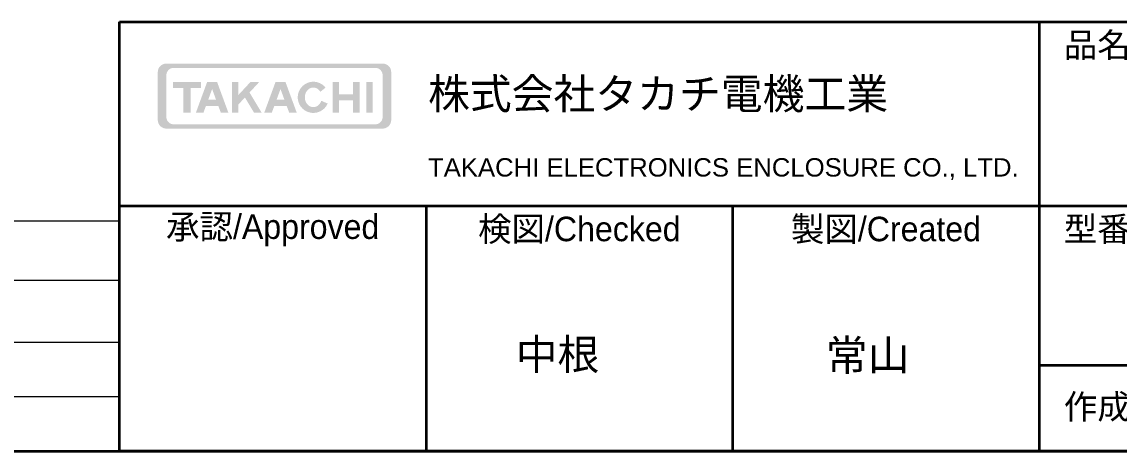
# Model space of a CAD drawing. Header units: millimetres. Extents: x 22 to 2802, y 12 to 434.
# Drawn here: x 324.8 to 459, y 12 to 64.5 of the extents above; entities that cross this region are included whole.
import ezdxf
from ezdxf.enums import TextEntityAlignment as Align

# ---------------------------------------------------------------- set-up
doc = ezdxf.new("R2010")
doc.units = ezdxf.units.MM
doc.header["$LTSCALE"] = 1.5
for name, color, linetype, lineweight in [('Border (ISO)', 7, 'Continuous', 35), ('Symbol (ISO)', 7, 'Continuous', 18), ('Title (ISO)', 7, 'Continuous', 35)]:
    doc.layers.add(name, color=color, linetype=linetype, lineweight=lineweight)
doc.layers.add('Hatch (ISO)', color=1, linetype='Continuous', lineweight=18, true_color=0xff0000)
doc.styles.add('textstyle100', font='')
doc.styles.add('textstyle101', font='')
doc.styles.add('textstyle102', font='')
doc.styles.add('textstyle103', font='')
doc.styles.add('textstyle104', font='')
doc.styles.add('textstyle109', font='')
doc.styles.add('textstyle110', font='')
doc.styles.add('textstyle85', font='')
doc.styles.add('textstyle86', font='')
doc.styles.add('textstyle87', font='')
doc.styles.add('textstyle88', font='')
doc.styles.add('textstyle89', font='')
doc.styles.add('textstyle90', font='')
doc.styles.add('textstyle92', font='')
doc.styles.add('textstyle93', font='')
doc.styles.add('textstyle95', font='')
doc.styles.add('textstyle96', font='')
doc.styles.add('textstyle97', font='')
doc.styles.add('textstyle98', font='')
doc.styles.add('textstyle99', font='')
doc.styles.get('textstyle100').set_extended_font_data('MS PGothic')
doc.styles.get('textstyle101').set_extended_font_data('MS PGothic')
doc.styles.get('textstyle102').set_extended_font_data('Arial')
doc.styles.get('textstyle103').set_extended_font_data('MS PGothic')
doc.styles.get('textstyle104').set_extended_font_data('MS PGothic')
doc.styles.get('textstyle109').set_extended_font_data('MS PGothic')
doc.styles.get('textstyle110').set_extended_font_data('MS PGothic')
doc.styles.get('textstyle85').set_extended_font_data('MS PGothic')
doc.styles.get('textstyle86').set_extended_font_data('MS PGothic')
doc.styles.get('textstyle87').set_extended_font_data('MS PGothic')
doc.styles.get('textstyle88').set_extended_font_data('MS PGothic')
doc.styles.get('textstyle89').set_extended_font_data('MS PGothic')
doc.styles.get('textstyle90').set_extended_font_data('MS PGothic')
doc.styles.get('textstyle92').set_extended_font_data('MS PGothic')
doc.styles.get('textstyle93').set_extended_font_data('MS PGothic')
doc.styles.get('textstyle95').set_extended_font_data('MS PGothic')
doc.styles.get('textstyle96').set_extended_font_data('MS PGothic')
doc.styles.get('textstyle97').set_extended_font_data('MS PGothic')
doc.styles.get('textstyle98').set_extended_font_data('MS PGothic')
doc.styles.get('textstyle99').set_extended_font_data('MS PGothic')

# ---------------------------------------------------------------- blocks, each defined once
blk = doc.blocks.new('図面枠 tk図枠')
at = {"layer": 'Border (ISO)'}
blk.add_line((14.50000000000001, 8.000000000000007), (405.4999999999999, 8.000000000000007), dxfattribs=at)
blk = doc.blocks.new('表題欄 tk表題欄')
at = {"layer": 'Hatch (ISO)'}
h = blk.add_hatch(color=256, dxfattribs=at)
edge = h.paths.add_edge_path(flags=0)
edge.add_arc((95.57537688673352, 236.2990653650367), 0.5958259999999996, 269.9999999999897, 360)
edge.add_line((96.17120288673352, 236.2990653650367), (96.17120288673348, 239.7107813650365))
edge.add_arc((95.5753768867335, 239.7107813650366), 0.5958259999999996, 0, 90.00000000000682)
edge.add_line((95.57537688673342, 240.3066073650366), (79.13710888673356, 240.3066073650366))
edge.add_arc((79.13710888673353, 239.7107813650366), 0.5958259999999996, 89.99999999999746, 180)
edge.add_line((78.54128288673353, 239.7107813650366), (78.54128288673331, 236.2990653650368))
edge.add_arc((79.13710888673332, 236.2990653650365), 0.5958259999999996, 180, 270.0000000000231)
edge.add_line((79.13710888673356, 235.7032393650365), (95.57537688673341, 235.7032393650367))
edge = h.paths.add_edge_path(flags=0)
edge.add_line((77.83935088673357, 239.9556413650366), (77.83935088673357, 236.0542053650368))
edge.add_arc((78.54128288673346, 236.0542053650367), 0.7019319999998935, 180, 270.0000000000087)
edge.add_line((78.54128288673355, 235.3522733650368), (96.17120288673352, 235.3522733650368))
edge.add_arc((96.17120288673351, 236.0542053650367), 0.7019319999998921, 270, 360)
edge.add_line((96.8731348867334, 236.0542053650367), (96.87313488673352, 239.9556413650366))
edge.add_arc((96.1712028867336, 239.9556413650367), 0.7019319999998921, 0, 90.00000000000874)
edge.add_line((96.17120288673348, 240.6575733650366), (78.54128288673357, 240.6575733650366))
edge.add_arc((78.54128288673357, 239.9556413650366), 0.7019319999999984, 90, 180)
for points in [[(79.07181288673355, 239.1476033650369), (79.07181288673355, 238.6578833650368), (79.92066088673353, 238.6578833650367), (79.92066088673353, 236.6581933650368), (80.50832488673355, 236.6581933650368), (80.50832488673353, 238.6578833650367), (81.35717288673354, 238.6578833650367), (81.35717288673355, 239.1476033650368)], [(85.68407849525303, 236.6581933650368), (84.9434673993943, 237.8918698287545), (84.41792288673358, 237.3246628822782), (84.41792288673358, 236.6581933650368), (83.89555488673355, 236.6581933650368), (83.89555488673355, 239.1476033650368), (84.41792288673358, 239.1476033650369), (84.41792288673358, 238.099397996884), (85.38913556809509, 239.1476033650368), (86.10696490847272, 239.1476033650369), (85.31925422435492, 238.2974470774499), (86.30334488673353, 236.6581933650368)], [(92.09142939614459, 239.1476033650369), (92.09142939614459, 236.6581933650368), (92.60971639614465, 236.6581933650368), (92.60971639614465, 237.6580383650368), (93.76872039614463, 237.6580383650368), (93.76872039614462, 236.6581933650368), (94.28700739614459, 236.6581933650368), (94.28700739614459, 239.1476033650368), (93.76872039614459, 239.1476033650369), (93.76872039614462, 238.1477583650367), (92.60971639614465, 238.1477583650367), (92.60971639614465, 239.1476033650369)], [(94.84202339614467, 239.1476033650369), (94.84202339614467, 236.6581933650368), (95.36439139614473, 236.6581933650368), (95.36439139614473, 239.1476033650368)]]:
    blk.add_hatch(color=256, dxfattribs=at).paths.add_polyline_path(points, flags=0)
h = blk.add_hatch(color=256, dxfattribs=at)
h.paths.add_polyline_path([(82.59020695886475, 237.7110913650368), (81.95242681460243, 237.7110913650368), (82.27131688673356, 238.5794973650367)], flags=0)
h.paths.add_polyline_path([(82.77903014574996, 237.1968853650368), (81.76360362771717, 237.1968853650368), (81.56578886050404, 236.6581933650368), (80.94907288673355, 236.6581933650368), (81.86321688673357, 239.1476033650368), (82.67941688673355, 239.1476033650369), (83.59356088673351, 236.6581933650368), (82.97684491296302, 236.6581933650368)], flags=0)
h = blk.add_hatch(color=256, dxfattribs=at)
h.paths.add_polyline_path([(87.52707281460246, 237.7110913650368), (88.16485295886469, 237.7110913650368), (87.84596288673359, 238.5794973650367)], flags=0)
h.paths.add_polyline_path([(87.14043486050403, 236.6581933650368), (87.3382496277172, 237.1968853650368), (88.35367614574989, 237.1968853650368), (88.55149091296302, 236.6581933650368), (89.16820688673343, 236.6581933650368), (88.25406288673352, 239.1476033650368), (87.43786288673353, 239.1476033650369), (86.52371888673358, 236.6581933650368)], flags=0)
h = blk.add_hatch(color=256, dxfattribs=at)
edge = h.paths.add_edge_path(flags=0)
edge.add_arc((90.52309888673334, 237.9028983650369), 1.273272000000011, 38.55054079078439, 336.5820184016556)
edge.add_line((91.69149139614449, 237.3968543650369), (91.17255542714857, 237.6216113977801))
edge.add_ellipse((90.52309888673352, 237.9028983650369), major_axis=(0, -0.7998759999999119), ratio=0.8673469387756529, start_angle=-231.4494592092036, end_angle=66.58201840165299, ccw=False)
edge.add_line((91.09381514418376, 238.3576891122095), (91.51887237036838, 238.6964075050431))
at = {"layer": 'Title (ISO)'}
for p, q in [((74.70882392282105, 244.052739026017), (255.7088239228211, 244.052739026017)), ((74.70882392282105, 209.052739026017), (74.70882392282105, 244.052739026017)), ((149.7088239228211, 244.052739026017), (149.7088239228211, 209.052739026017)), ((74.70882392282105, 229.052739026017), (230.7088239228211, 229.052739026017)), ((99.70882392282108, 229.052739026017), (99.70882392282108, 209.052739026017)), ((124.708823922821, 229.052739026017), (124.708823922821, 209.052739026017)), ((149.7088239228211, 216.052739026017), (230.7088239228211, 216.052739026017)), ((255.7088239228211, 209.052739026017), (74.70882392282105, 209.052739026017))]:
    blk.add_line(p, q, dxfattribs=at)
at = {"layer": 'Title (ISO)', "color": 1, "true_color": 0xff0000, "char_height": 2.000000029802322, "line_spacing_factor": 1.5}
for s, insert, attachment_point, style in [('\\fＭＳ Ｐゴシック|b0|i0;\\H2.0000;品名/Title', (151.708823922821, 242.052739026017), 4, 'textstyle85'), ('\\fＭＳ Ｐゴシック|b0|i0;\\H2.0000;承認/Approved', (87.20882392282108, 227.052739026017), 5, 'textstyle87'), ('\\fＭＳ Ｐゴシック|b0|i0;\\H2.0000;検図/Checked', (112.208823922821, 227.052739026017), 5, 'textstyle88'), ('\\fＭＳ Ｐゴシック|b0|i0;\\H2.0000;製図/Created', (137.2088239228211, 227.052739026017), 5, 'textstyle89'), ('\\fＭＳ Ｐゴシック|b0|i0;\\H2.0000;型番/Product number', (151.708823922821, 227.052739026017), 4, 'textstyle86'), ('\\fＭＳ Ｐゴシック|b0|i0;\\H2.0000;作成日/Date', (151.708823922821, 212.552739026017), 4, 'textstyle92')]:
    blk.add_mtext(s, dxfattribs=dict(at, insert=insert, attachment_point=attachment_point, style=style))
at = {"layer": 'Title (ISO)', "color": 7, "attachment_point": 4, "line_spacing_factor": 1.5}
for s, insert, char_height, style in [('株式会社タカチ電機工業', (99.87313488673345, 238.052739026017), 2.5, 'textstyle90'), ('\\fArial|b0|i0;\\H1.4986;TAKACHI ELECTRONICS ENCLOSURE CO., LTD.', (99.87313488673342, 232.052739026017), 1.49859994649887, 'textstyle93')]:
    blk.add_mtext(s, dxfattribs=dict(at, insert=insert, char_height=char_height, style=style))
at = {"layer": 'Title (ISO)', "color": 7}
for tag, height, style, p in [('<品名>', 2.5, 'textstyle95', (157.3679148268321, 236.9533071691007)), ('<Title>', 2.000000029802322, 'textstyle102', (157.2831758934115, 231.5513747636918)), ('<型番>', 3.000000119209289, 'textstyle96', (157.1633693475642, 221.4334207929761))]:
    blk.add_attdef(tag, text='', height=height, dxfattribs=dict(at, style=style)).set_placement(p, align=Align.MIDDLE_LEFT)
for tag, style, p in [('<尺度>', 'textstyle97', (244.4845272797691, 223.552739026017)), ('<承認>', 'textstyle101', (87.20882392282108, 217.052739026017)), ('<検図>', 'textstyle99', (110.4312264076182, 216.9391026234344)), ('<製図>', 'textstyle100', (135.7153173209424, 216.8680798951034)), ('<ページ_No.>', 'textstyle103', (239.1099332075323, 214.552739026017)), ('<総ページ数>', 'textstyle104', (247.9902091771133, 214.552739026017)), ('作成日', 'textstyle98', (187.7492727850316, 212.5101253517655))]:
    blk.add_attdef(tag, text='', height=2.5, dxfattribs=dict(at, style=style)).set_placement(p, align=Align.MIDDLE_CENTER)
blk = doc.blocks.new('色仕様（型番末尾□） _ Color Type（End of product number □）')
at = {"layer": 'Symbol (ISO)'}
for p, q in [((224.5, 26.74736851751805), (59.49999999999995, 26.74736851751805)), ((224.5, 26.74736851751805), (224.5, 21.90643271058798)), ((224.5, 21.90643271058798), (59.49999999999995, 21.90643271058798)), ((224.5, 21.90643271058798), (224.5, 16.86549690365791)), ((224.5, 16.86549690365791), (59.49999999999995, 16.86549690365791)), ((224.5, 16.86549690365791), (224.5, 8.000000000000005)), ((224.5, 12.43274845182896), (59.49999999999995, 12.43274845182896)), ((224.5, 8.000000000000005), (59.49999999999995, 8.000000000000005))]:
    blk.add_line(p, q, dxfattribs=at)

msp = doc.modelspace()

# ---------------------------------------------------------------- block references
at = {"xscale": 1.5, "yscale": 1.5, "zscale": 1.5}
msp.add_blockref('図面枠 tk図枠', (0, 0), dxfattribs=at)
ref = msp.add_blockref('表題欄 tk表題欄', (224.6867641157683, -301.5791085390255), dxfattribs=dict(xscale=1.5, yscale=1.5, zscale=1.5))
ref.add_attrib('<検図>', '中根', dxfattribs={"layer": 'Title (ISO)', "color": 7, "height": 3.75, "style": 'textstyle109'}).set_placement((390.3336037271959, 23.82954539612615), align=Align.MIDDLE_CENTER)
ref.add_attrib('<製図>', '常山', dxfattribs={"layer": 'Title (ISO)', "color": 7, "height": 3.75, "style": 'textstyle110'}).set_placement((428.2597400971821, 23.72301130362957), align=Align.MIDDLE_CENTER)
at = {"layer": 'Symbol (ISO)', "xscale": 1.5, "yscale": 1.5, "zscale": 1.5}
msp.add_blockref('色仕様（型番末尾□） _ Color Type（End of product number □）', (0, 0), dxfattribs=at)

doc.saveas('drawing.dxf')
